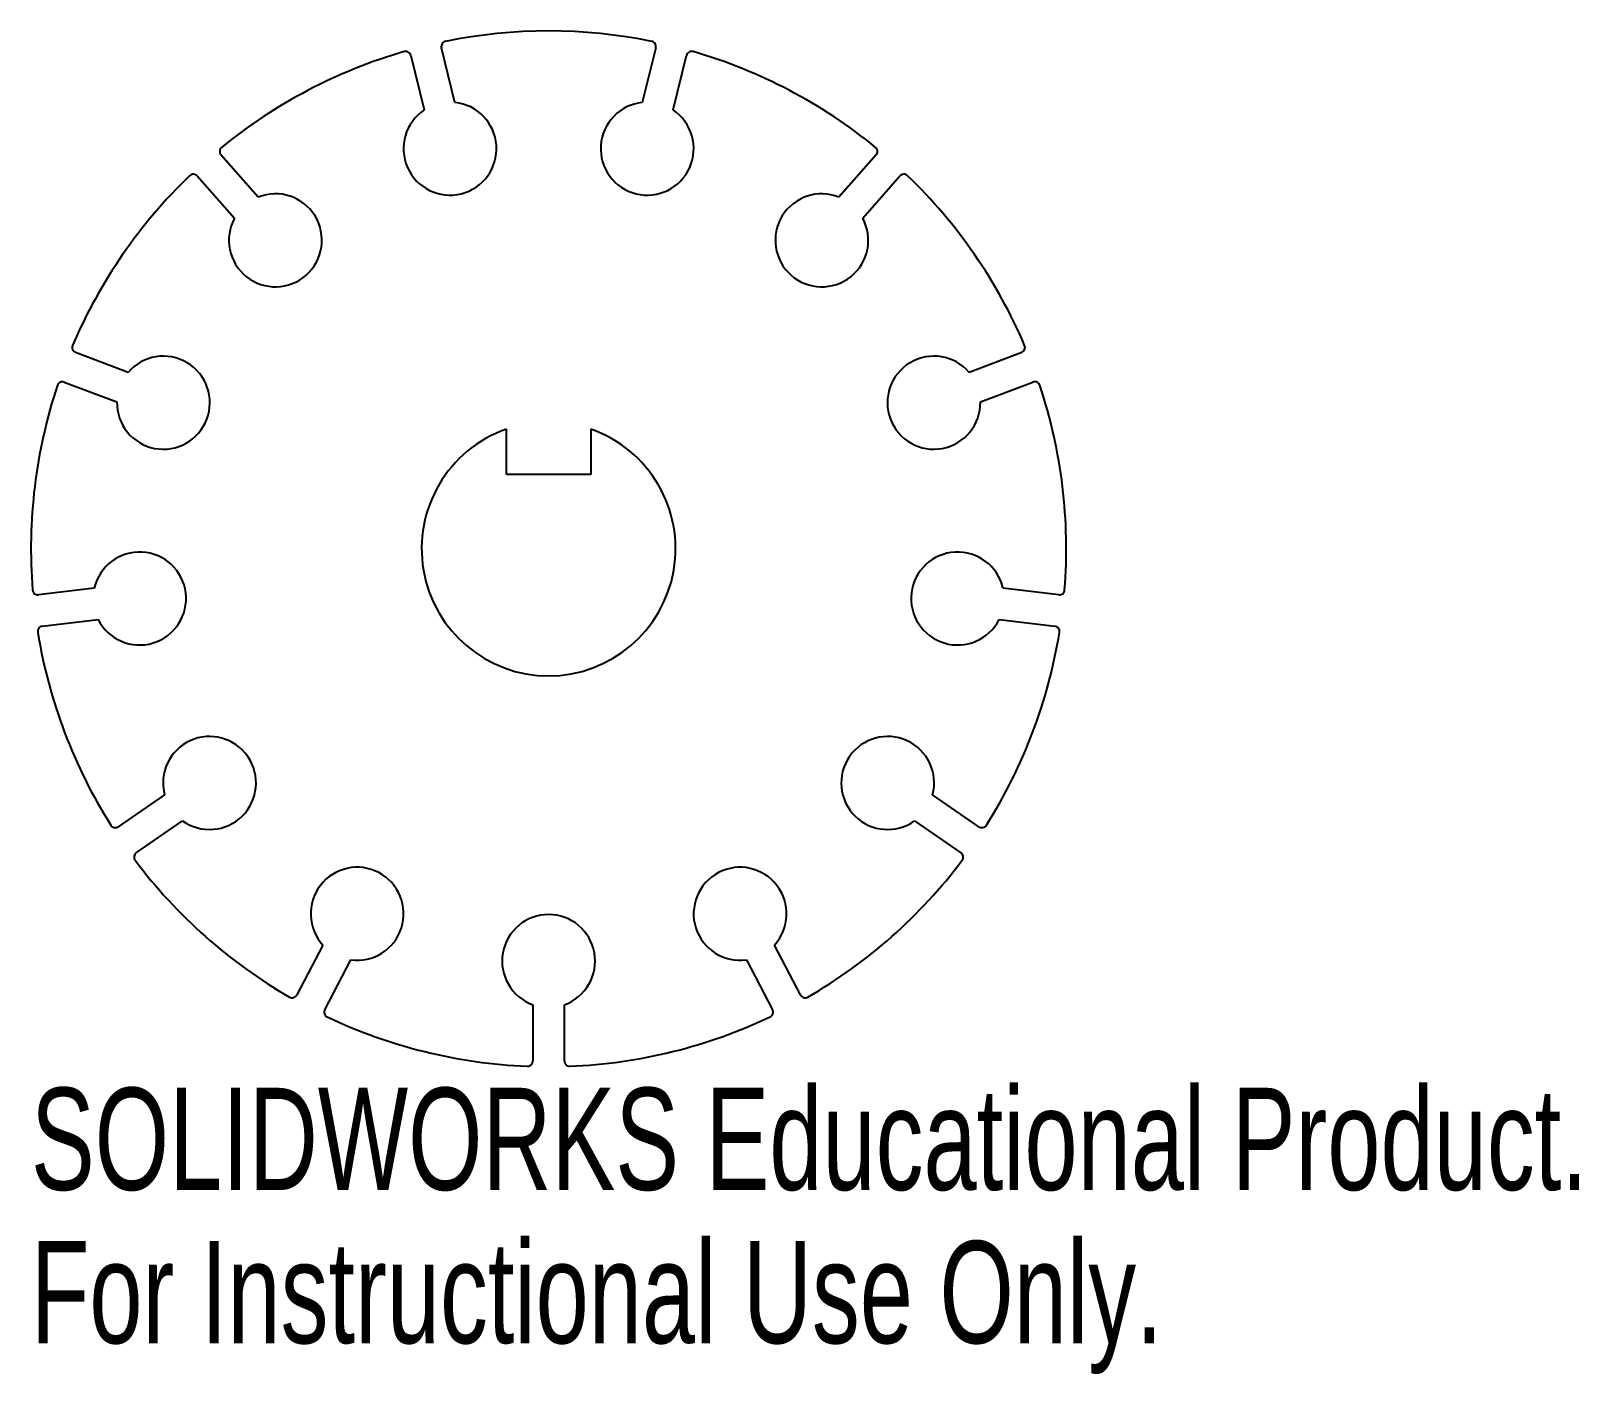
# Model space of a CAD drawing. Header units: millimetres. Extents: x -24.5 to 48.8, y -39 to 24.5.
import ezdxf

# ---------------------------------------------------------------- set-up
doc = ezdxf.new("R2010")
doc.units = ezdxf.units.MM
doc.styles.add('SLDTEXTSTYLE0', font='TXT', dxfattribs={"width": 0.7})

msp = doc.modelspace()

# ---------------------------------------------------------------- linework, layer by layer
at = {"color": 7, "linetype": 'Continuous', "lineweight": 25}
for p, q in [((-4.433, 21.121), (-5.07, 23.705)), ((5.07, 23.705), (4.433, 21.121)), ((-6.527, 23.346), (-5.89, 20.762)), ((5.89, 20.762), (6.527, 23.346)), ((-13.741, 16.641), (-15.506, 18.633)), ((15.506, 18.633), (13.741, 16.641)), ((-16.628, 17.639), (-14.864, 15.647)), ((14.864, 15.647), (16.628, 17.639)), ((-19.901, 8.349), (-22.389, 9.293)), ((22.389, 9.293), (19.901, 8.349)), ((-22.921, 7.891), (-20.433, 6.947)), ((20.433, 6.947), (22.921, 7.891)), ((-2, 3.51), (-2, 5.667)), ((2, 5.667), (2, 3.51)), ((2, 3.51), (-2, 3.51)), ((-21.501, -1.855), (-24.143, -2.176)), ((24.143, -2.176), (21.501, -1.855)), ((-23.962, -3.665), (-21.321, -3.344)), ((21.321, -3.344), (23.962, -3.665)), ((-18.176, -11.635), (-20.366, -13.147)), ((20.366, -13.147), (18.176, -11.635)), ((-19.514, -14.381), (-17.324, -12.869)), ((17.324, -12.869), (19.514, -14.381)), ((-10.687, -18.749), (-11.924, -21.106)), ((11.924, -21.106), (10.687, -18.749)), ((-10.596, -21.803), (-9.359, -19.446)), ((9.359, -19.446), (10.596, -21.803)), ((-0.75, -21.568), (-0.75, -24.229)), ((0.75, -24.229), (0.75, -21.568))]:
    msp.add_line(p, q, dxfattribs=at)
for centre, radius, start, end in [((0, 0), 24.5, 78.51723, 101.48277), ((0, 0), 24.5, 106.20954, 129.17508), ((-6.769, 23.286), 0.25, 13.84615, 106.20954), ((-4.828, 23.765), 0.25, 101.48277, 193.84615), ((4.828, 23.765), 0.25, 346.15385, 78.51723), ((6.769, 23.286), 0.25, 73.79046, 166.15385), ((0, 0), 24.5, 50.82492, 73.79046), ((-4.667, 18.933), 2.2, 123.77842, 83.91388), ((4.667, 18.933), 2.2, 96.08612, 56.22158), ((-15.319, 18.799), 0.25, 129.17508, 221.53846), ((15.319, 18.799), 0.25, 318.46154, 50.82492), ((0, 0), 24.5, 133.90184, 156.86739), ((-16.816, 17.473), 0.25, 41.53846, 133.90184), ((16.816, 17.473), 0.25, 46.09816, 138.46154), ((0, 0), 24.5, 23.13261, 46.09816), ((-12.931, 14.596), 2.2, 151.47073, 111.60619), ((12.931, 14.596), 2.2, 68.39381, 28.52927), ((-22.3, 9.527), 0.25, 156.86739, 249.23077), ((22.3, 9.527), 0.25, 290.76923, 23.13261), ((-18.233, 6.915), 2.2, 179.16304, 139.2985), ((18.233, 6.915), 2.2, 40.7015, 0.83696), ((0, 0), 24.5, 161.59415, 184.55969), ((-23.009, 7.657), 0.25, 69.23077, 161.59415), ((23.009, 7.657), 0.25, 18.40585, 110.76923), ((0, 0), 24.5, 355.44031, 18.40585), ((0, 0), 6.01, 109.43752, 70.56248), ((-19.358, -2.35), 2.2, 206.85535, 166.99081), ((19.358, -2.35), 2.2, 13.00919, 333.14465), ((-24.173, -1.928), 0.25, 184.55969, 276.92308), ((24.173, -1.928), 0.25, 263.07692, 355.44031), ((-23.932, -3.913), 0.25, 96.92308, 189.28646), ((0, 0), 24.5, 189.28646, 212.252), ((0, 0), 24.5, 327.748, 350.71354), ((23.932, -3.913), 0.25, 350.71354, 83.07692), ((-16.048, -11.077), 2.2, 234.54766, 194.68311), ((16.048, -11.077), 2.2, 345.31689, 305.45234), ((-20.508, -12.941), 0.25, 212.252, 304.61538), ((20.508, -12.941), 0.25, 235.38462, 327.748), ((-19.372, -14.587), 0.25, 124.61538, 216.97877), ((19.372, -14.587), 0.25, 323.02123, 55.38462), ((0, 0), 24.5, 216.97877, 239.94431), ((-9.062, -17.266), 2.2, 262.23996, 222.37542), ((9.062, -17.266), 2.2, 317.62458, 277.76004), ((0, 0), 24.5, 300.05569, 323.02123), ((0, -19.5), 2.2, 289.93227, 250.06773), ((-12.145, -20.989), 0.25, 239.94431, 332.30769), ((12.145, -20.989), 0.25, 207.69231, 300.05569), ((-10.374, -21.919), 0.25, 152.30769, 244.67108), ((10.374, -21.919), 0.25, 295.32892, 27.69231), ((0, 0), 24.5, 244.67108, 267.63662), ((0, 0), 24.5, 272.36338, 295.32892), ((-1, -24.229), 0.25, 267.63662, 0), ((1, -24.229), 0.25, 180, 272.36338)]:
    msp.add_arc(centre, radius, start, end, dxfattribs=at)

# ---------------------------------------------------------------- texts
at = {"color": 7, "linetype": 'Continuous', "char_height": 4.83362, "attachment_point": 1, "style": 'SLDTEXTSTYLE0'}
for s, insert in [('SOLIDWORKS Educational Product.', (-24.5, -25.499)), ('For Instructional Use Only.', (-24.5, -32.749))]:
    msp.add_mtext(s, dxfattribs=dict(at, insert=insert))

doc.saveas('drawing.dxf')
